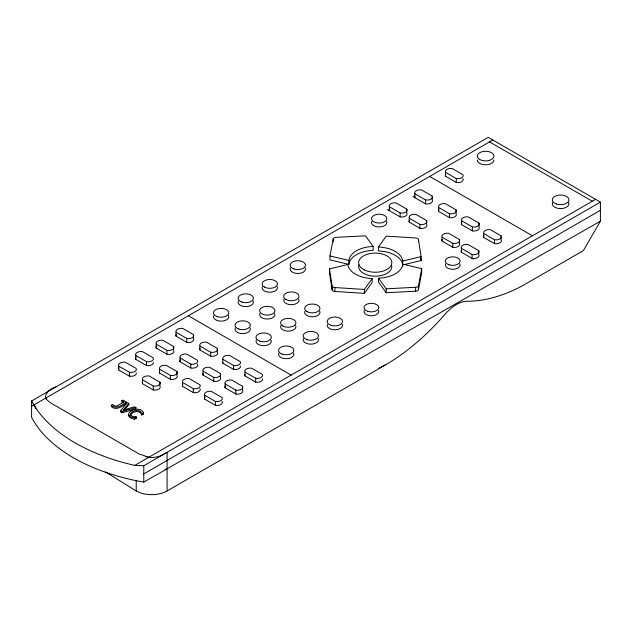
<?xml version="1.0" encoding="UTF-8"?>
<svg xmlns="http://www.w3.org/2000/svg" width="632" height="632" viewBox="0 0 632 632"><rect width="100%" height="100%" fill="white"/><g stroke="black" fill="none" stroke-linecap="round" stroke-linejoin="round"><path stroke-width="0.95" d="M329.959 255.96L333.19 238.975A3.049 1.762 0 0 1 336.011 237.348L365.478 235.823L373.164 246.448L373.164 250.359A25.952 14.978 0 0 0 348.864 264.389L329.959 259.878L329.959 255.96L348.864 260.479A25.952 14.978 0 0 1 373.164 246.448M418.471 289.567L418.471 285.656L421.702 268.671L402.797 264.16A25.952 14.978 0 0 1 378.497 278.183L378.497 282.101L386.176 292.719L415.651 291.202A3.049 1.762 0 0 0 418.471 289.567L421.702 272.59L421.702 268.671M128.699 414.371C127.814 417.57 132.167 418.732 134.553 419.166L136.188 418.218L136.188 416.97L132.902 416.441L131.085 415.493L130.445 413.999L131.685 412.254L134.64 410.753L138.471 410.516L140.92 411.78L141.829 414.963L143.488 414.007L143.488 412.759C139.277 403.54 118.863 414.947 134.553 417.91L136.188 416.97M130.445 415.256C132.167 411.195 140.517 409.797 141.718 414.9M600.4 221.161L143.788 482.105A167.772 96.862 0 0 1 31.6 417.333L31.6 400.972L488.212 137.349L600.4 202.121L600.4 221.161L583.407 250.604L522.356 285.846A191.37 110.489 -60 0 1 467.356 301.235A34.839 20.113 -60 0 0 445.323 313.954A189.869 109.62 -60 0 1 385.291 364.98L167.093 490.961A21.836 12.608 0 0 1 136.212 490.961L105.347 471.812M378.402 247.033A25.952 14.978 0 0 1 402.703 261.063L402.703 264.974A25.952 14.978 0 0 0 378.402 250.951L378.402 247.033L386.223 236.123L415.643 237.988A3.049 1.762 0 0 1 418.463 239.615L421.102 256.632L421.102 260.542L404.535 264.532M364.34 293.343L364.34 289.424L372.161 278.514A25.952 14.978 0 0 1 347.861 264.484L329.462 268.916L329.462 272.834L332.1 289.843A3.049 1.762 0 0 0 334.921 291.478L364.34 293.343L372.161 282.425L372.161 278.514M128.833 403.508L123.129 410.097L134.545 406.803L135.943 407.608L135.943 408.864L122.087 412.767L120.601 411.914L120.601 410.666L127.364 402.663L128.833 403.508L128.833 404.764L123.761 410.618M31.94 406.076L492.794 139.996M121.802 400.712L122.892 400.08L126.447 402.126L126.447 403.382C122.403 406.076 115.94 411.274 111.319 406.494L111.319 405.238L112.63 404.488L114.542 405.926L116.525 406.115L123.983 401.968L121.802 400.712L121.802 401.96L123.256 402.805M126.447 402.126C122.403 404.82 115.94 410.026 111.319 405.238M141.718 413.652L143.488 412.759M33.962 404.907L36.206 408.627A174.44 100.709 0 0 0 134.711 465.405L595.573 199.333M134.711 465.405L143.788 465.744L600.4 202.121M143.788 473.921L600.4 210.298M378.252 368.543L385.291 364.98M120.601 410.666L122.087 411.519L135.943 407.608M402.703 261.063L421.102 256.632M378.497 278.183L386.176 288.808L415.651 287.284A3.049 1.762 0 0 0 418.471 285.656M135.264 418.131L136.188 418.218M167.093 490.961L167.093 452.291L161.539 455.419A19.158 11.06 0 0 1 149.816 457.584L139.095 453.974L56.122 406.052A40.44 23.345 0 0 1 46.191 398.974L45.583 398.192M329.462 268.916L332.1 285.933A3.049 1.762 0 0 0 334.921 287.56L364.34 289.424M145.889 456.62L149.816 457.584M489.516 141.892L592.295 201.229M445.521 172.346L456.264 178.548A5.277 3.042 0 0 0 461.621 177.805A5.277 3.042 0 0 0 462.908 174.716L452.164 168.507A5.451 3.144 0 0 0 445.521 172.346L445.521 176.257L456.264 182.458A5.277 3.042 0 0 0 461.621 181.716A5.277 3.042 0 0 0 462.908 178.627M429.649 176.454L532.428 235.791M412.925 196.552L425.565 203.852A5.277 3.042 0 0 0 430.921 203.109A5.277 3.042 0 0 0 432.209 200.02L432.209 196.102L421.465 189.9A5.451 3.144 0 0 0 414.821 193.732L414.821 197.65A5.451 3.144 0 0 1 414.837 196.031M456.059 209.871L445.307 203.662A5.451 3.144 0 0 0 438.663 207.501L438.663 211.412L449.415 217.621A5.277 3.042 0 0 0 454.771 216.879A5.277 3.042 0 0 0 456.059 213.782L456.059 209.871A5.277 3.042 0 0 1 454.771 212.96A5.277 3.042 0 0 1 449.415 213.703L438.663 207.501M479.009 223.128L468.265 216.918A5.451 3.144 0 0 0 461.621 220.758L461.621 224.668L472.365 230.87A5.277 3.042 0 0 0 477.721 230.127A5.277 3.042 0 0 0 479.009 227.038L479.009 223.128A5.277 3.042 0 0 1 477.721 226.217A5.277 3.042 0 0 1 472.365 226.959L461.621 220.758M501.113 235.886L490.369 229.677A5.451 3.144 0 0 0 483.725 233.516L483.725 237.427L494.469 243.636A5.277 3.042 0 0 0 499.825 242.893A5.277 3.042 0 0 0 501.113 239.797L501.113 235.886A5.277 3.042 0 0 1 499.825 238.975A5.277 3.042 0 0 1 494.469 239.718L483.725 233.516M414.821 193.732L425.565 199.941A5.277 3.042 0 0 0 430.921 199.199A5.277 3.042 0 0 0 432.209 196.102M387.471 209.555L400.119 216.855A5.277 3.042 0 0 0 405.475 216.112A5.277 3.042 0 0 0 406.763 213.023L406.763 209.113L396.011 202.904A5.451 3.144 0 0 0 389.367 206.743L389.367 210.653A5.451 3.144 0 0 1 389.715 208.528M426.608 220.568L415.864 214.367A5.451 3.144 0 0 0 409.22 218.198L409.22 222.116L419.964 228.318A5.277 3.042 0 0 0 425.32 227.575A5.277 3.042 0 0 0 426.608 224.486L426.608 220.568A5.277 3.042 0 0 1 425.32 223.665A5.277 3.042 0 0 1 419.964 224.407L409.22 218.198M459.409 239.504L448.665 233.303A5.451 3.144 0 0 0 442.021 237.134L442.021 241.053L452.765 247.254A5.277 3.042 0 0 0 458.121 246.512A5.277 3.042 0 0 0 459.409 243.423L459.409 239.504A5.277 3.042 0 0 1 458.121 242.601A5.277 3.042 0 0 1 452.765 243.344L442.021 237.134M461.352 248.297L472.104 254.506L472.104 258.417A5.277 3.042 0 0 0 477.452 257.674A5.277 3.042 0 0 0 478.74 254.585L478.74 250.667L467.996 244.465A5.451 3.144 0 0 0 461.352 248.297L461.352 252.215L473.36 259.144M389.367 206.743L400.119 212.945A5.277 3.042 0 0 0 405.475 212.202A5.277 3.042 0 0 0 406.763 209.113M188.352 315.771L291.123 375.1M193.439 334.612L182.695 328.411A5.451 3.144 0 0 0 176.052 332.242L176.052 336.161L186.803 342.362A5.277 3.042 0 0 0 192.152 341.62A5.277 3.042 0 0 0 193.439 338.531L193.439 334.612A5.277 3.042 0 0 1 192.152 337.709A5.277 3.042 0 0 1 186.803 338.452L176.052 332.242M217.29 348.382L206.538 342.173A5.451 3.144 0 0 0 199.894 346.012L199.894 349.923L210.646 356.132A5.277 3.042 0 0 0 216.002 355.389A5.277 3.042 0 0 0 217.29 352.293L217.29 348.382A5.277 3.042 0 0 1 216.002 351.471A5.277 3.042 0 0 1 210.646 352.214L199.894 346.012M222.851 359.268L233.603 365.47A5.277 3.042 0 0 0 238.951 364.727A5.277 3.042 0 0 0 240.239 361.638L229.495 355.429A5.451 3.144 0 0 0 222.851 359.268L222.851 363.179L233.603 369.38A5.277 3.042 0 0 0 240.452 366.094M244.955 372.027L255.707 378.228A5.277 3.042 0 0 0 261.055 377.486A5.277 3.042 0 0 0 262.343 374.397L251.599 368.187A5.451 3.144 0 0 0 244.955 372.027L244.955 375.937L255.707 382.147A5.277 3.042 0 0 0 262.557 378.852M173.603 346.494L162.851 340.285A5.451 3.144 0 0 0 156.207 344.124L156.207 348.035L166.959 354.244A5.277 3.042 0 0 0 172.315 353.501A5.277 3.042 0 0 0 173.603 350.405L173.603 346.494A5.277 3.042 0 0 1 172.315 349.583A5.277 3.042 0 0 1 166.959 350.326L156.207 344.124M220.402 373.512L209.65 367.31A5.451 3.144 0 0 0 203.006 371.142L203.006 375.06L213.758 381.262A5.277 3.042 0 0 0 219.114 380.519A5.277 3.042 0 0 0 220.402 377.43L220.402 373.512A5.277 3.042 0 0 1 219.114 376.609A5.277 3.042 0 0 1 213.758 377.351L203.006 371.142M242.506 386.278L231.754 380.069A5.451 3.144 0 0 0 225.111 383.908L225.111 387.819L235.862 394.028A5.277 3.042 0 0 0 241.219 393.278A5.277 3.042 0 0 0 242.506 390.189L242.506 386.278A5.277 3.042 0 0 1 241.219 389.367A5.277 3.042 0 0 1 235.862 390.11L225.111 383.908M180.057 357.894L190.801 364.095A5.277 3.042 0 0 0 196.157 363.353A5.277 3.042 0 0 0 197.445 360.264L186.693 354.054A5.451 3.144 0 0 0 180.057 357.894L180.057 361.804L190.801 368.014A5.277 3.042 0 0 0 196.157 367.263A5.277 3.042 0 0 0 197.445 364.174M176.984 371.553L166.24 365.351A5.451 3.144 0 0 0 159.596 369.183L159.596 373.093L170.34 379.303A5.277 3.042 0 0 0 175.696 378.56A5.277 3.042 0 0 0 176.984 375.463L176.984 371.553A5.277 3.042 0 0 1 175.696 374.642A5.277 3.042 0 0 1 170.34 375.392L159.596 369.183M135.746 355.413L146.498 361.623A5.277 3.042 0 0 0 151.854 360.88A5.277 3.042 0 0 0 153.142 357.783L142.39 351.582A5.451 3.144 0 0 0 135.746 355.413L135.746 359.332L146.498 365.533A5.277 3.042 0 0 0 153.355 362.247M182.545 382.439L193.297 388.641A5.277 3.042 0 0 0 198.653 387.898A5.277 3.042 0 0 0 199.941 384.809L189.189 378.6A5.451 3.144 0 0 0 182.545 382.439L182.545 386.35L193.297 392.559A5.277 3.042 0 0 0 198.653 391.808A5.277 3.042 0 0 0 199.941 388.72M204.65 395.197L215.401 401.407A5.277 3.042 0 0 0 220.758 400.656A5.277 3.042 0 0 0 222.045 397.567L211.293 391.358A5.451 3.144 0 0 0 204.65 395.197L204.65 399.108L215.401 405.317A5.277 3.042 0 0 0 220.758 404.575A5.277 3.042 0 0 0 222.045 401.478M159.928 382.194L149.176 375.993A5.451 3.144 0 0 0 142.532 379.824L142.532 383.743L153.284 389.944A5.277 3.042 0 0 0 158.64 389.201A5.277 3.042 0 0 0 159.928 386.113L159.928 382.194A5.277 3.042 0 0 1 158.64 385.291A5.277 3.042 0 0 1 153.284 386.034L142.532 379.824M118.69 366.062L129.441 372.264A5.277 3.042 0 0 0 134.798 371.521A5.277 3.042 0 0 0 136.085 368.432L125.334 362.223A5.451 3.144 0 0 0 118.69 366.062L118.69 369.973L129.441 376.182A5.277 3.042 0 0 0 136.291 372.888M31.6 400.972L36.206 408.627M143.14 413.415L143.488 414.007M46.191 398.974L45.488 397.07A20.706 11.953 0 0 1 47.195 392.512L48.427 391.121A20.706 11.953 0 0 1 56.122 386.816M420.659 257.706L421.102 260.542M494.469 239.718L494.469 243.636M472.365 226.959L472.365 230.87M456.264 178.548L456.264 182.458M452.765 243.344L452.765 247.254M449.415 213.703L449.415 217.621M425.565 199.941L425.565 203.852M419.964 224.407L419.964 228.318M418.463 239.615L418.463 241.574M415.651 287.284L415.651 291.202M402.797 264.16L402.797 266.112M400.119 212.945L400.119 216.855M386.176 288.808L386.176 292.719M348.864 260.479L348.864 264.389M334.921 287.56L334.921 291.478M333.19 238.975L333.19 241.914M332.1 285.933L332.1 289.843M255.707 378.228L255.707 382.147M235.862 390.11L235.862 394.028M233.603 365.47L233.603 369.38M215.401 401.407L215.401 405.317M213.758 377.351L213.758 381.262M210.646 352.214L210.646 356.132M193.297 388.641L193.297 392.559M190.801 364.095L190.801 368.014M186.803 338.452L186.803 342.362M170.34 375.392L170.34 379.303M166.959 350.326L166.959 354.244M153.284 386.034L153.284 389.944M146.498 361.623L146.498 365.533M143.788 465.744L143.788 482.105M141.829 413.715L141.829 414.963M136.212 480.288L136.212 490.961M136.085 416.907L136.085 418.163M134.553 417.91L134.553 419.166M129.441 372.264L129.441 376.182M122.087 411.519L122.087 412.767M167.093 468.652A21.836 12.608 0 0 1 164.944 469.734M493.963 160.007A8.342 4.819 0 0 1 485.629 164.826A8.342 4.819 0 0 1 477.286 160.007M568.674 202.524A8.342 4.819 0 0 1 560.616 208.584A8.342 4.819 0 0 1 552.558 202.524M445.521 176.257A5.451 3.144 0 0 1 445.86 174.132M438.663 211.412A5.451 3.144 0 0 1 439.011 209.287M461.621 224.668A5.451 3.144 0 0 1 461.637 223.049M483.725 237.427A5.451 3.144 0 0 1 483.741 235.815M409.22 222.116A5.451 3.144 0 0 1 409.236 220.497M442.021 241.053A5.451 3.144 0 0 1 442.037 239.433M478.74 250.667A5.277 3.042 0 0 1 477.452 253.764A5.277 3.042 0 0 1 472.104 254.506M461.352 252.215A5.451 3.144 0 0 1 461.7 250.082M386.563 221.405A7.647 4.416 0 0 1 379.176 226.967A7.647 4.416 0 0 1 371.782 221.405M459.867 263.907A7.402 4.274 0 0 1 452.725 269.287A7.402 4.274 0 0 1 445.576 263.907M391.761 265.764A16.582 9.575 0 0 1 374.492 276.152A16.582 9.575 0 0 1 358.913 264.911M378.521 310.399A7.402 4.274 0 0 1 371.371 315.779A7.402 4.274 0 0 1 364.23 310.399M305.217 267.905A7.647 4.416 0 0 1 297.822 273.466A7.647 4.416 0 0 1 290.436 267.905M277.187 286.675A7.647 4.416 0 0 1 269.801 292.237A7.647 4.416 0 0 1 262.406 286.675M298.715 299.11A7.647 4.416 0 0 1 291.328 304.671A7.647 4.416 0 0 1 283.934 299.11M319.705 311.228A7.647 4.416 0 0 1 312.311 316.79A7.647 4.416 0 0 1 304.924 311.228M342.252 324.24A7.647 4.416 0 0 1 334.857 329.801A7.647 4.416 0 0 1 327.471 324.24M253.14 301.037A7.647 4.416 0 0 1 245.753 306.599A7.647 4.416 0 0 1 238.359 301.037M274.675 313.472A7.647 4.416 0 0 1 267.281 319.026A7.647 4.416 0 0 1 259.894 313.472M295.658 325.583A7.647 4.416 0 0 1 288.271 331.144A7.647 4.416 0 0 1 280.877 325.583M318.204 338.602A7.647 4.416 0 0 1 310.818 344.163A7.647 4.416 0 0 1 303.423 338.602M271.041 340.127A7.647 4.416 0 0 1 263.655 345.688A7.647 4.416 0 0 1 256.26 340.127M293.588 353.146A7.647 4.416 0 0 1 286.201 358.707A7.647 4.416 0 0 1 278.807 353.146M250.059 328.008A7.647 4.416 0 0 1 242.664 333.57A7.647 4.416 0 0 1 235.278 328.008M228.523 315.581A7.647 4.416 0 0 1 221.137 321.143A7.647 4.416 0 0 1 213.742 315.581M222.851 363.179A5.451 3.144 0 0 1 222.701 362.097M199.894 349.923A5.451 3.144 0 0 1 199.917 348.311M176.052 336.161A5.451 3.144 0 0 1 176.067 334.541M244.955 375.937A5.451 3.144 0 0 1 244.971 374.326M180.057 361.804A5.451 3.144 0 0 1 180.397 359.679M225.111 387.819A5.451 3.144 0 0 1 225.458 385.694M156.207 348.035A5.451 3.144 0 0 1 156.554 345.909M203.006 375.06A5.451 3.144 0 0 1 203.03 373.441M159.596 373.093A5.451 3.144 0 0 1 159.612 371.482M182.545 386.35A5.451 3.144 0 0 1 182.893 384.224M204.65 399.108A5.451 3.144 0 0 1 204.997 396.983M135.746 359.332A5.451 3.144 0 0 1 136.093 357.206M118.69 369.973A5.451 3.144 0 0 1 119.037 367.848M142.532 383.743A5.451 3.144 0 0 1 142.555 382.123M479.728 159.501A8.342 4.819 0 0 0 493.687 157.336A8.342 4.819 0 0 0 483.472 151.443A8.342 4.819 0 0 0 479.728 159.501M556.444 204.025A8.342 4.819 0 0 0 568.958 199.854A8.342 4.819 0 0 0 556.444 195.683A8.342 4.819 0 0 0 556.444 204.025M375.345 222.464A7.647 4.416 0 0 0 386.824 218.64A7.647 4.416 0 0 0 375.345 214.809A7.647 4.416 0 0 0 375.345 222.464M449.02 264.8A7.402 4.274 0 0 0 460.12 261.103A7.402 4.274 0 0 0 449.02 257.398A7.402 4.274 0 0 0 449.02 264.8M364.561 269.998A16.582 9.575 0 0 0 391.563 264.35A16.582 9.575 0 0 0 369.586 253.669A16.582 9.575 0 0 0 364.561 269.998M367.674 311.292A7.402 4.274 0 0 0 378.773 307.594A7.402 4.274 0 0 0 367.674 303.897A7.402 4.274 0 0 0 367.674 311.292M293.998 268.956A7.647 4.416 0 0 0 305.477 265.132A7.647 4.416 0 0 0 293.998 261.308A7.647 4.416 0 0 0 293.998 268.956M264.389 287.031A7.647 4.416 0 0 0 277.187 285.048A7.647 4.416 0 0 0 267.818 279.644A7.647 4.416 0 0 0 264.389 287.031M285.917 299.465A7.647 4.416 0 0 0 298.715 297.482A7.647 4.416 0 0 0 289.345 292.071A7.647 4.416 0 0 0 285.917 299.465M306.907 311.576A7.647 4.416 0 0 0 319.705 309.601A7.647 4.416 0 0 0 310.336 304.19A7.647 4.416 0 0 0 306.907 311.576M331.034 325.298A7.647 4.416 0 0 0 342.512 321.475A7.647 4.416 0 0 0 331.034 317.643A7.647 4.416 0 0 0 331.034 325.298M241.93 302.096A7.647 4.416 0 0 0 253.4 298.264A7.647 4.416 0 0 0 241.93 294.441A7.647 4.416 0 0 0 241.93 302.096M263.457 314.523A7.647 4.416 0 0 0 274.936 310.699A7.647 4.416 0 0 0 263.457 306.875A7.647 4.416 0 0 0 263.457 314.523M282.86 325.938A7.647 4.416 0 0 0 295.658 323.955A7.647 4.416 0 0 0 286.288 318.544A7.647 4.416 0 0 0 282.86 325.938M306.986 339.661A7.647 4.416 0 0 0 318.465 335.829A7.647 4.416 0 0 0 306.986 332.005A7.647 4.416 0 0 0 306.986 339.661M282.37 354.197A7.647 4.416 0 0 0 293.848 350.373A7.647 4.416 0 0 0 282.37 346.549A7.647 4.416 0 0 0 282.37 354.197M259.823 341.185A7.647 4.416 0 0 0 271.302 337.354A7.647 4.416 0 0 0 259.823 333.53A7.647 4.416 0 0 0 259.823 341.185M238.841 329.067A7.647 4.416 0 0 0 250.319 325.243A7.647 4.416 0 0 0 238.841 321.412A7.647 4.416 0 0 0 238.841 329.067M217.305 316.632A7.647 4.416 0 0 0 228.784 312.808A7.647 4.416 0 0 0 217.305 308.985A7.647 4.416 0 0 0 217.305 316.632"/></g></svg>
